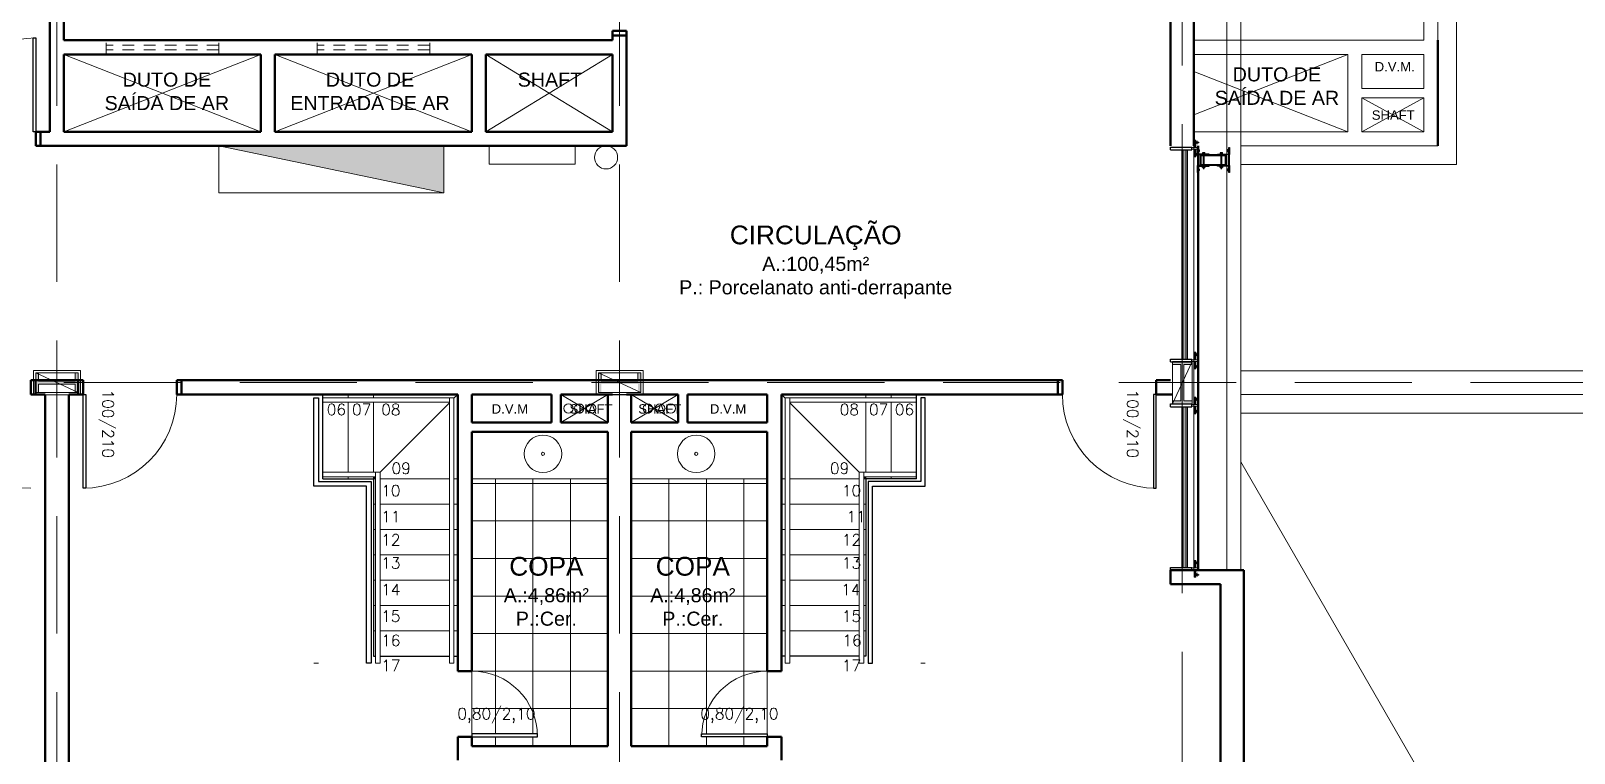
# Model space of a CAD drawing. Header units: millimetres. Extents: x 705 to 840, y 133 to 501.
# Drawn here: x 740.91 to 757.37, y 381.62 to 389.32 of the extents above; entities that cross this region are included whole.
import ezdxf

# ---------------------------------------------------------------- set-up
doc = ezdxf.new("R2010")
doc.units = ezdxf.units.MM
doc.header["$LTSCALE"] = 10
doc.linetypes.add('DASHED2', pattern=[0.375, 0.25, -0.125])
doc.linetypes.add('HIDDEN2', pattern=[0.1875, 0.125, -0.0625])
doc.layers.get('0').update_dxf_attribs({"color": 90})
doc.layers.add('ACCESORIO', color=90, linetype='Continuous')
doc.layers.add('VIDRO', color=140, linetype='Continuous')
for name, color, linetype, lineweight in [('CINZA', 252, 'Continuous', 13), ('cinza 03', 252, 'Continuous', 13), ('COTA', 90, 'Continuous', 9), ('HACHT', 90, 'Continuous', 9), ('HID', 16, 'Continuous', 20), ('linha estutura', 252, 'Continuous', 13), ('PAREDES', 50, 'Continuous', 50), ('PAREDES 2', 50, 'Continuous', 50), ('Pilares', 16, 'Continuous', 20), ('pn 02', 16, 'Continuous', 20), ('PN-01', 90, 'Continuous', 13), ('PN-03', 180, 'Continuous', 30), ('PN02', 16, 'Continuous', 20), ('texto', 16, 'Continuous', 20)]:
    doc.layers.add(name, color=color, linetype=linetype, lineweight=lineweight)
doc.styles.get("Standard").update_dxf_attribs({"font": 'simplex.shx'})

# ---------------------------------------------------------------- blocks, each defined once
blk = doc.blocks.new('SPIDER')
at = {"layer": 'HACHT'}
blk.add_line((-0.289, -0.009), (-0.289, 0.009), dxfattribs=at)
at = {"layer": 'PN-01'}
for p, q in [((-0.264, 0.063), (-0.304, 0.063)), ((-0.293, 0.067), (-0.299, 0.07)), ((-0.294, 0.066), (-0.299, 0.069)), ((-0.264, 0.064), (-0.299, 0.064)), ((-0.264, 0.062), (-0.299, 0.062)), ((-0.294, 0.06), (-0.299, 0.058)), ((-0.293, 0.059), (-0.299, 0.056)), ((-0.264, 0.064), (-0.298, 0.064)), ((-0.289, 0.066), (-0.294, 0.066)), ((-0.289, 0.06), (-0.294, 0.06)), ((-0.289, 0.067), (-0.293, 0.067)), ((-0.289, 0.059), (-0.293, 0.059)), ((-0.283, 0.079), (-0.289, 0.079)), ((-0.283, 0.048), (-0.289, 0.048)), ((-0.228, 0.009), (-0.289, 0.009)), ((-0.279, 0.072), (-0.283, 0.079)), ((-0.279, 0.055), (-0.283, 0.048)), ((-0.27, 0.072), (-0.279, 0.072)), ((-0.27, 0.055), (-0.279, 0.055)), ((-0.264, 0.089), (-0.27, 0.089)), ((-0.27, 0.089), (-0.27, 0.009)), ((-0.264, 0.078), (-0.27, 0.078)), ((-0.264, 0.048), (-0.27, 0.048)), ((-0.264, 0.034), (-0.27, 0.034)), ((-0.264, 0.089), (-0.264, 0.009)), ((-0.258, 0.072), (-0.264, 0.076)), ((-0.258, 0.055), (-0.264, 0.051)), ((-0.262, 0.074), (-0.262, 0.052)), ((-0.261, 0.074), (-0.261, 0.053)), ((-0.26, 0.073), (-0.26, 0.053)), ((-0.258, 0.089), (-0.252, 0.089)), ((-0.258, 0.089), (-0.258, 0.08)), ((-0.258, 0.08), (-0.258, 0.047)), ((-0.258, 0.047), (-0.258, 0.009)), ((-0.258, 0.034), (-0.252, 0.034)), ((-0.252, 0.089), (-0.252, 0.009)), ((-0.264, -0.063), (-0.304, -0.063)), ((-0.293, -0.059), (-0.299, -0.056)), ((-0.294, -0.06), (-0.299, -0.058)), ((-0.264, -0.062), (-0.299, -0.062)), ((-0.264, -0.064), (-0.299, -0.064)), ((-0.294, -0.066), (-0.299, -0.069)), ((-0.293, -0.067), (-0.299, -0.07)), ((-0.264, -0.064), (-0.298, -0.064)), ((-0.289, -0.06), (-0.294, -0.06)), ((-0.289, -0.066), (-0.294, -0.066)), ((-0.289, -0.059), (-0.293, -0.059)), ((-0.289, -0.067), (-0.293, -0.067)), ((-0.228, -0.009), (-0.289, -0.009)), ((-0.283, -0.048), (-0.289, -0.048)), ((-0.283, -0.079), (-0.289, -0.079)), ((-0.279, -0.055), (-0.283, -0.048)), ((-0.279, -0.072), (-0.283, -0.079)), ((-0.27, -0.055), (-0.279, -0.055)), ((-0.27, -0.072), (-0.279, -0.072)), ((-0.27, -0.089), (-0.27, -0.009)), ((-0.264, -0.034), (-0.27, -0.034)), ((-0.264, -0.048), (-0.27, -0.048)), ((-0.264, -0.078), (-0.27, -0.078)), ((-0.264, -0.089), (-0.27, -0.089)), ((-0.264, -0.089), (-0.264, -0.009)), ((-0.258, -0.055), (-0.264, -0.051)), ((-0.258, -0.072), (-0.264, -0.076)), ((-0.262, -0.074), (-0.262, -0.052)), ((-0.261, -0.074), (-0.261, -0.053)), ((-0.26, -0.073), (-0.26, -0.053)), ((-0.258, -0.047), (-0.258, -0.009)), ((-0.258, -0.034), (-0.252, -0.034)), ((-0.258, -0.08), (-0.258, -0.047)), ((-0.258, -0.089), (-0.258, -0.08)), ((-0.258, -0.089), (-0.252, -0.089)), ((-0.252, -0.089), (-0.252, -0.009))]:
    blk.add_line(p, q, dxfattribs=at)
at = {"layer": 'PN-03'}
for p, q in [((-0.228, -0.015), (-0.228, 0.015)), ((0, 0.015), (-0.228, 0.015)), ((0, -0.015), (0, 0.015)), ((0, -0.015), (-0.228, -0.015))]:
    blk.add_line(p, q, dxfattribs=at)
blk = doc.blocks.new('BLO253')
blk.add_lwpolyline([(39.6, 2, -0.4142136), (40.6, 1, 0.4142136), (41.6, 0), (91.5, 0, 0.4142136), (92.5, 1), (92.5, 4, 0.4142136), (91.5, 5), (49.6, 5, -0.4142136), (44.6, 10), (44.6, 89, 0.4142136), (43.6, 90), (41.6, 90, 0.4142136), (40.6, 89), (40.6, 6.5, -0.4142136), (39.1, 5), (-39.1, 5, -0.4142136), (-40.6, 6.5), (-40.6, 89, 0.4142136), (-41.6, 90), (-43.6, 90, 0.4142136), (-44.6, 89), (-44.6, 10, -0.4142136), (-49.6, 5), (-91.5, 5, 0.4142136), (-92.5, 4), (-92.5, 1, 0.4142136), (-91.5, 0), (-41.6, 0, 0.4142136), (-40.6, 1, -0.4142136), (-39.6, 2)], format="xyb", close=True)
blk = doc.blocks.new('CAB-BUL')
for p, q in [((-6, 11), (6, 11)), ((-4, 2), (-4, 9)), ((-4, 1), (-4, 2)), ((4, 2), (4, 9)), ((4, 1), (4, 2))]:
    blk.add_line(p, q)
blk.add_lwpolyline([(-9, 1), (9, 1), (9, 0), (-9, 0)], close=True)
blk.add_lwpolyline([(8, 9, 0.888889), (4, 9, 0.50025), (-4, 9, 0.88987), (-8, 9), (-8, 2), (8, 2)], format="xyb", close=True)
blk = doc.blocks.new('TUERCA')
for p, q in [((-7, -2), (7, -2)), ((7, -10), (-7, -10)), ((-5, -11), (3, -10)), ((-5, -12), (4, -11)), ((-5, -13), (4, -12)), ((-5, -14), (4, -13)), ((-5, -16), (4, -14)), ((-4, -8), (-4, -3)), ((-3, -16), (4, -16)), ((4, -3), (4, -8))]:
    blk.add_line(p, q)
blk.add_lwpolyline([(-9, 0), (9, 0), (9, -2), (-9, -2)], close=True)
blk.add_lwpolyline([(-4, -8, -0.666895), (-9, -8), (-9, -3, -0.666895), (-4, -3, -0.349005), (4, -3, -0.666667), (9, -3), (9, -8, -0.666667), (4, -8, -0.349005)], format="xyb", close=True)
blk.add_lwpolyline([(-4, -10), (-3, -10), (-5, -11), (-3, -11), (-5, -12), (-3, -12), (-5, -13), (-3, -14), (-5, -14), (-3, -15), (-5, -16), (-3, -16), (3, -16), (4, -16), (3, -15), (4, -14), (3, -14), (4, -13), (3, -13), (4, -12), (3, -11), (4, -11), (3, -10), (4, -10)])
blk = doc.blocks.new('fixação madeira')
at = {"layer": 'ACCESORIO'}
for p, q in [((-0.052, -0.063), (-0.05, -0.076)), ((-0.05, -0.063), (-0.048, -0.076)), ((-0.048, -0.063), (-0.047, -0.076)), ((-0.047, -0.063), (-0.045, -0.076)), ((-0.045, -0.063), (-0.043, -0.076)), ((-0.043, -0.063), (-0.041, -0.076)), ((-0.041, -0.063), (-0.039, -0.076)), ((-0.039, -0.063), (-0.038, -0.076)), ((-0.038, -0.063), (-0.036, -0.076)), ((-0.036, -0.063), (-0.034, -0.076)), ((-0.034, -0.063), (-0.032, -0.076)), ((-0.032, -0.063), (-0.03, -0.076)), ((-0.03, -0.063), (-0.029, -0.076)), ((-0.029, -0.063), (-0.027, -0.076)), ((-0.027, -0.063), (-0.025, -0.076)), ((-0.025, -0.063), (-0.023, -0.076)), ((-0.023, -0.063), (-0.021, -0.076)), ((-0.021, -0.063), (-0.02, -0.076)), ((-0.02, -0.063), (-0.018, -0.076)), ((-0.018, -0.063), (-0.016, -0.076)), ((-0.016, -0.063), (-0.014, -0.076)), ((-0.014, -0.063), (-0.012, -0.076)), ((-0.012, -0.076), (-0.012, -0.063)), ((-0.052, -0.251), (-0.05, -0.264)), ((-0.05, -0.251), (-0.048, -0.264)), ((-0.048, -0.251), (-0.047, -0.264)), ((-0.047, -0.251), (-0.045, -0.264)), ((-0.045, -0.251), (-0.043, -0.264)), ((-0.043, -0.251), (-0.041, -0.264)), ((-0.041, -0.251), (-0.039, -0.264)), ((-0.039, -0.251), (-0.038, -0.264)), ((-0.038, -0.251), (-0.036, -0.264)), ((-0.036, -0.251), (-0.034, -0.264)), ((-0.034, -0.251), (-0.032, -0.264)), ((-0.032, -0.251), (-0.03, -0.264)), ((-0.03, -0.251), (-0.029, -0.264)), ((-0.029, -0.251), (-0.027, -0.264)), ((-0.027, -0.251), (-0.025, -0.264)), ((-0.025, -0.251), (-0.023, -0.264)), ((-0.023, -0.251), (-0.021, -0.264)), ((-0.021, -0.251), (-0.02, -0.264)), ((-0.02, -0.251), (-0.018, -0.264)), ((-0.018, -0.251), (-0.016, -0.264)), ((-0.016, -0.251), (-0.014, -0.264)), ((-0.014, -0.251), (-0.012, -0.264)), ((-0.012, -0.264), (-0.012, -0.251))]:
    blk.add_line(p, q, dxfattribs=at)
for points in [[(-0.06, -0.034), (0.057, -0.034), (0.057, -0.308), (-0.06, -0.308)], [(-0.052, -0.042), (0.049, -0.042), (0.049, -0.3), (-0.052, -0.3)]]:
    blk.add_lwpolyline(points, close=True, dxfattribs=at)
for points in [[(0.049, -0.063), (-0.014, -0.063), (-0.015, -0.066), (-0.016, -0.063), (-0.017, -0.066), (-0.018, -0.063), (-0.018, -0.066), (-0.02, -0.063), (-0.02, -0.066), (-0.021, -0.063), (-0.022, -0.066), (-0.023, -0.063), (-0.024, -0.066), (-0.025, -0.063), (-0.026, -0.066), (-0.027, -0.063), (-0.027, -0.066), (-0.029, -0.063), (-0.029, -0.066), (-0.03, -0.063), (-0.031, -0.066), (-0.032, -0.063), (-0.033, -0.066), (-0.034, -0.063), (-0.035, -0.066), (-0.036, -0.063), (-0.036, -0.066), (-0.038, -0.063), (-0.038, -0.066), (-0.039, -0.063), (-0.04, -0.066), (-0.041, -0.063), (-0.042, -0.066), (-0.043, -0.063), (-0.044, -0.066), (-0.045, -0.063), (-0.045, -0.066), (-0.047, -0.063), (-0.047, -0.066), (-0.048, -0.063), (-0.049, -0.066), (-0.05, -0.063), (-0.051, -0.066), (-0.052, -0.063)], [(-0.052, -0.076), (-0.051, -0.074), (-0.05, -0.076), (-0.05, -0.074), (-0.048, -0.076), (-0.048, -0.074), (-0.047, -0.076), (-0.046, -0.074), (-0.045, -0.076), (-0.044, -0.074), (-0.043, -0.076), (-0.042, -0.074), (-0.041, -0.076), (-0.041, -0.074), (-0.039, -0.076), (-0.039, -0.074), (-0.038, -0.076), (-0.037, -0.074), (-0.036, -0.076), (-0.035, -0.074), (-0.034, -0.076), (-0.033, -0.074), (-0.032, -0.076), (-0.032, -0.074), (-0.03, -0.076), (-0.03, -0.074), (-0.029, -0.076), (-0.028, -0.074), (-0.027, -0.076), (-0.026, -0.074), (-0.025, -0.076), (-0.024, -0.074), (-0.023, -0.076), (-0.023, -0.074), (-0.021, -0.076), (-0.021, -0.074), (-0.02, -0.076), (-0.019, -0.074), (-0.018, -0.076), (-0.017, -0.074), (-0.016, -0.076), (-0.015, -0.074), (-0.014, -0.076), (-0.014, -0.074), (-0.012, -0.076), (0.049, -0.076)], [(0.049, -0.251), (-0.014, -0.251), (-0.015, -0.253), (-0.016, -0.251), (-0.017, -0.253), (-0.018, -0.251), (-0.018, -0.253), (-0.02, -0.251), (-0.02, -0.253), (-0.021, -0.251), (-0.022, -0.253), (-0.023, -0.251), (-0.024, -0.253), (-0.025, -0.251), (-0.026, -0.253), (-0.027, -0.251), (-0.027, -0.253), (-0.029, -0.251), (-0.029, -0.253), (-0.03, -0.251), (-0.031, -0.253), (-0.032, -0.251), (-0.033, -0.253), (-0.034, -0.251), (-0.035, -0.253), (-0.036, -0.251), (-0.036, -0.253), (-0.038, -0.251), (-0.038, -0.253), (-0.039, -0.251), (-0.04, -0.253), (-0.041, -0.251), (-0.042, -0.253), (-0.043, -0.251), (-0.044, -0.253), (-0.045, -0.251), (-0.045, -0.253), (-0.047, -0.251), (-0.047, -0.253), (-0.048, -0.251), (-0.049, -0.253), (-0.05, -0.251), (-0.051, -0.253), (-0.052, -0.251)], [(-0.052, -0.264), (-0.051, -0.262), (-0.05, -0.264), (-0.05, -0.262), (-0.048, -0.264), (-0.048, -0.262), (-0.047, -0.264), (-0.046, -0.262), (-0.045, -0.264), (-0.044, -0.262), (-0.043, -0.264), (-0.042, -0.262), (-0.041, -0.264), (-0.041, -0.262), (-0.039, -0.264), (-0.039, -0.262), (-0.038, -0.264), (-0.037, -0.262), (-0.036, -0.264), (-0.035, -0.262), (-0.034, -0.264), (-0.033, -0.262), (-0.032, -0.264), (-0.032, -0.262), (-0.03, -0.264), (-0.03, -0.262), (-0.029, -0.264), (-0.028, -0.262), (-0.027, -0.264), (-0.026, -0.262), (-0.025, -0.264), (-0.024, -0.262), (-0.023, -0.264), (-0.023, -0.262), (-0.021, -0.264), (-0.021, -0.262), (-0.02, -0.264), (-0.019, -0.262), (-0.018, -0.264), (-0.017, -0.262), (-0.016, -0.264), (-0.015, -0.262), (-0.014, -0.264), (-0.014, -0.262), (-0.012, -0.264), (0.049, -0.264)]]:
    blk.add_lwpolyline(points, dxfattribs=at)
at = {"layer": 'ACCESORIO', "xscale": 0.001440000000002328, "yscale": 0.001440000000002328, "zscale": 0.00144, "rotation": 180}
blk.add_blockref('BLO253', (-0.001, 0.001), dxfattribs=at)
at = {"layer": 'ACCESORIO', "linetype": 'Continuous', "xscale": 0.001440000000002328, "yscale": 0.001440000000002328, "zscale": 0.00144}
for name, p, rotation in [('CAB-BUL', (-0.105, -0.006), 180), ('TUERCA', (-0.066, -0.07), 270), ('CAB-BUL', (0.063, -0.07), 270), ('CAB-BUL', (0.1, -0.006), 180), ('CAB-BUL', (0.063, -0.258), 270)]:
    blk.add_blockref(name, p, dxfattribs=dict(at, rotation=rotation))
at = {"layer": 'ACCESORIO', "xscale": -0.001440000000002328, "yscale": 0.001440000000002328, "zscale": 0.00144}
blk.add_blockref('BLO253', (-0.001, -0.345), dxfattribs=at)
at = {"layer": 'ACCESORIO', "linetype": 'Continuous', "xscale": -0.001440000000002328, "yscale": 0.001440000000002328, "zscale": 0.00144}
for p in [(-0.105, -0.338), (0.1, -0.338)]:
    blk.add_blockref('CAB-BUL', p, dxfattribs=at)
at = {"layer": 'ACCESORIO', "color": 252, "linetype": 'Continuous', "xscale": 0.001440000000002328, "yscale": 0.001440000000002328, "zscale": 0.00144, "rotation": 270}
blk.add_blockref('TUERCA', (-0.066, -0.258), dxfattribs=at)

msp = doc.modelspace()

# ---------------------------------------------------------------- hatches: boundary and pattern name
at = {"layer": 'cinza 03'}
msp.add_hatch(color=256, dxfattribs=at).paths.add_polyline_path([(742.916, 388.097), (745.316, 387.597), (745.316, 388.097)])
h = msp.add_hatch(dxfattribs=at)
h.set_pattern_fill('_USER', color=256, scale=0.4, style=0, double=1, pattern_type=0)
h.set_pattern_definition([(0, (747.0659, 381.69687), (0, 0.4), []), (90, (747.0659, 381.69687), (-0.4, 2e-17), [])])
h.paths.add_polyline_path([(747.066, 384.547), (745.616, 384.547), (745.616, 382.497, -0.401712), (746.315, 381.827), (746.316, 381.827), (746.316, 381.797), (745.616, 381.797), (745.616, 381.697), (747.066, 381.697)])
h.paths.add_polyline_path([(745.616, 382.497), (745.616, 381.827), (746.315, 381.827, 0.401712)], flags=16)
h.paths.add_polyline_path([(745.907, 383.764), (746.913, 383.764), (746.913, 382.838), (745.907, 382.838)], flags=24)
h.paths.add_polyline_path([(745.416, 381.896), (746.376, 381.896), (746.376, 382.171), (745.416, 382.171)], flags=9)
h = msp.add_hatch(dxfattribs=at)
h.set_pattern_fill('_USER', color=256, scale=0.4, style=0, double=1, pattern_type=0)
h.set_pattern_definition([(180, (747.3159, 381.69687), (0, 0.4), []), (90, (747.3159, 381.69687), (0.4, 2e-17), [])])
h.paths.add_polyline_path([(747.316, 381.697), (748.766, 381.697), (748.766, 381.797), (748.066, 381.797), (748.066, 381.827), (748.067, 381.827, -0.401712), (748.766, 382.497), (748.766, 384.547), (747.316, 384.547)])
h.paths.add_polyline_path([(748.067, 381.827), (748.766, 381.827), (748.766, 382.497, 0.401712)], flags=16)
h.paths.add_polyline_path([(747.469, 383.764), (748.474, 383.764), (748.474, 382.838), (747.469, 382.838)], flags=24)
h.paths.add_polyline_path([(748.006, 381.896), (748.966, 381.896), (748.966, 382.171), (748.006, 382.171)], flags=9)
at = {"layer": 'Pilares'}
for points in [[(753.086, 385.347), (753.296, 385.347), (753.296, 385.377), (753.206, 385.377), (753.206, 385.767), (753.296, 385.767), (753.296, 385.797), (753.086, 385.797), (753.086, 385.767), (753.176, 385.767), (753.176, 385.377), (753.086, 385.377)], [(740.966, 385.677), (740.966, 385.467), (740.996, 385.467), (740.996, 385.557), (741.386, 385.557), (741.386, 385.467), (741.416, 385.467), (741.416, 385.677), (741.386, 385.677), (741.386, 385.587), (740.996, 385.587), (740.996, 385.677)], [(746.966, 385.677), (746.966, 385.467), (746.996, 385.467), (746.996, 385.557), (747.386, 385.557), (747.386, 385.467), (747.416, 385.467), (747.416, 385.677), (747.386, 385.677), (747.386, 385.587), (746.996, 385.587), (746.996, 385.677)]]:
    msp.add_hatch(color=256, dxfattribs=at).paths.add_polyline_path(points)

# ---------------------------------------------------------------- linework, layer by layer
at = {"layer": 'CINZA'}
for p, q in [((753.194, 388.054), (753.194, 385.823)), ((753.209, 388.054), (753.209, 385.823)), ((753.228, 388.054), (753.228, 385.823)), ((753.243, 388.054), (753.243, 385.823)), ((753.194, 385.315), (753.194, 383.602)), ((753.209, 385.315), (753.209, 383.602)), ((753.228, 385.315), (753.228, 383.602)), ((753.243, 385.315), (753.243, 383.602))]:
    msp.add_line(p, q, dxfattribs=at)
at = {"layer": 'cinza 03'}
for p, q in [((756.116, 387.897), (756.116, 396.772)), ((741.266, 389.072), (743.366, 388.247)), ((743.366, 389.072), (741.266, 388.247)), ((743.516, 389.072), (745.616, 388.247)), ((745.616, 389.072), (743.516, 388.247)), ((745.766, 389.072), (747.116, 388.247)), ((745.766, 388.247), (747.116, 389.072)), ((754.956, 389.072), (753.316, 388.428)), ((753.316, 388.891), (754.956, 388.247)), ((755.106, 388.609), (755.766, 388.247)), ((755.766, 388.609), (755.106, 388.247)), ((742.916, 388.097), (742.916, 387.597)), ((745.316, 387.597), (742.916, 388.097)), ((745.316, 388.097), (745.316, 387.597)), ((753.816, 387.897), (756.116, 387.897)), ((742.916, 387.597), (745.316, 387.597)), ((761.941, 385.697), (753.816, 385.697)), ((747.066, 385.147), (746.566, 385.447)), ((746.566, 385.147), (747.066, 385.447)), ((747.116, 385.447), (747.266, 385.447)), ((747.266, 385.447), (747.116, 385.447)), ((747.116, 385.447), (747.266, 385.447)), ((747.266, 385.447), (747.116, 385.447)), ((747.316, 385.147), (747.816, 385.447)), ((747.816, 385.147), (747.316, 385.447)), ((753.816, 385.447), (762.191, 385.447)), ((753.816, 385.247), (757.466, 385.247)), ((753.816, 385.247), (757.466, 385.247)), ((753.816, 384.727), (757.37, 378.572)), ((745.616, 381.797), (745.616, 382.497)), ((748.766, 381.797), (748.766, 382.497))]:
    msp.add_line(p, q, dxfattribs=at)
msp.add_lwpolyline([(745.801, 388.097), (746.717, 388.097), (746.717, 387.9), (745.801, 387.9)], close=True, dxfattribs=at)
for points in [[(743.98, 382.582), (743.932, 382.582)], [(750.402, 382.582), (750.45, 382.582)]]:
    msp.add_lwpolyline(points, dxfattribs=at)
for centre, radius in [((747.047, 387.974), 0.123), ((746.646, 385.297), 0.05), ((746.76, 385.297), 0.05), ((746.889, 385.297), 0.05), ((747.492, 385.297), 0.05), ((747.622, 385.297), 0.05), ((747.736, 385.297), 0.05)]:
    msp.add_circle(centre, radius, dxfattribs=at)
for centre, radius, start, end in [((740.966, 388.247), 1, 90, 180), ((740.913, 385.447), 1, 180, 270), ((741.469, 385.447), 1, 270, 0), ((752.913, 385.447), 1, 180, 270), ((745.616, 381.797), 0.7, 0, 90), ((748.766, 381.797), 0.7, 90, 180)]:
    msp.add_arc(centre, radius, start, end, dxfattribs=at)
at = {"layer": 'HACHT'}
for p, q in [((753.188, 388.054), (753.188, 385.823)), ((753.248, 388.054), (753.248, 385.823)), ((753.188, 385.315), (753.188, 383.602)), ((753.248, 385.315), (753.248, 383.602))]:
    msp.add_line(p, q, dxfattribs=at)
at = {"layer": 'HID'}
for p, q in [((747.066, 384.547), (745.616, 384.547)), ((747.316, 384.547), (748.766, 384.547))]:
    msp.add_line(p, q, dxfattribs=at)
for centre, radius in [((746.374, 384.813), 0.2), ((748.008, 384.813), 0.2), ((746.374, 384.813), 0.0172), ((748.008, 384.813), 0.0172)]:
    msp.add_circle(centre, radius, dxfattribs=at)
at = {"layer": 'linha estutura', "linetype": 'DASHED2', "ltscale": 0.5}
for p, q in [((741.191, 371.648), (741.191, 400.801)), ((747.191, 371.648), (747.191, 400.801)), ((753.191, 370.202), (753.191, 400.801)), ((724.39, 385.572), (771.017, 385.572))]:
    msp.add_line(p, q, dxfattribs=at)
at = {"layer": 'PAREDES'}
for p, q in [((747.266, 389.323), (747.116, 389.323)), ((747.266, 389.323), (747.116, 389.323)), ((747.266, 389.323), (747.116, 389.323)), ((747.266, 389.273), (747.116, 389.273)), ((740.966, 388.097), (740.966, 388.247)), ((741.016, 388.097), (741.016, 388.247)), ((740.913, 385.597), (740.913, 385.447)), ((740.963, 385.597), (740.963, 385.447)), ((741.419, 385.597), (741.419, 385.447)), ((741.469, 385.597), (741.469, 385.447)), ((742.469, 385.597), (742.469, 385.447)), ((742.519, 385.597), (742.519, 385.447)), ((751.863, 385.597), (751.863, 385.447)), ((751.913, 385.597), (751.913, 385.447)), ((752.913, 385.597), (752.913, 385.447))]:
    msp.add_line(p, q, dxfattribs=at)
at = {"layer": 'PAREDES 2'}
for p, q in [((741.116, 396.572), (741.116, 388.247)), ((753.316, 388.097), (753.316, 396.572)), ((741.116, 388.247), (741.116, 396.322)), ((741.266, 396.322), (741.266, 389.222)), ((753.066, 388.097), (753.066, 396.322)), ((741.266, 389.222), (747.116, 389.222)), ((747.116, 389.323), (747.116, 389.222)), ((747.266, 389.323), (747.266, 388.097)), ((755.916, 388.097), (755.916, 389.222)), ((741.266, 389.072), (743.366, 389.072)), ((741.266, 389.072), (741.266, 388.247)), ((743.366, 389.072), (743.366, 388.247)), ((743.516, 389.072), (745.616, 389.072)), ((743.516, 389.072), (743.516, 388.247)), ((745.616, 389.072), (745.616, 388.247)), ((745.766, 389.072), (745.766, 388.247)), ((745.766, 389.072), (747.116, 389.072)), ((747.116, 389.072), (747.116, 388.247)), ((740.966, 388.247), (741.116, 388.247)), ((741.266, 388.247), (743.366, 388.247)), ((743.516, 388.247), (745.616, 388.247)), ((745.766, 388.247), (747.116, 388.247)), ((740.966, 388.097), (747.266, 388.097)), ((740.913, 385.597), (741.469, 385.597)), ((742.519, 385.597), (742.469, 385.597)), ((742.469, 385.597), (751.913, 385.597)), ((751.863, 385.597), (751.913, 385.597)), ((752.913, 385.597), (753.066, 385.597)), ((740.913, 385.447), (741.066, 385.447)), ((741.066, 385.447), (741.066, 377.702)), ((741.316, 385.447), (741.316, 377.702)), ((741.316, 385.447), (741.469, 385.447)), ((745.466, 385.447), (742.469, 385.447)), ((745.466, 385.447), (745.466, 382.497)), ((745.616, 385.447), (745.616, 385.147)), ((745.616, 385.447), (746.466, 385.447)), ((746.466, 385.447), (745.616, 385.447)), ((746.466, 385.447), (745.916, 385.447)), ((746.466, 385.147), (746.466, 385.447)), ((747.066, 385.447), (746.566, 385.447)), ((747.116, 385.447), (746.566, 385.447)), ((746.566, 385.447), (747.116, 385.447)), ((746.566, 385.147), (746.566, 385.447)), ((747.066, 385.147), (747.066, 385.447)), ((747.066, 385.147), (747.066, 385.447)), ((747.266, 385.447), (747.816, 385.447)), ((747.816, 385.447), (747.266, 385.447)), ((747.316, 385.447), (747.816, 385.447)), ((747.316, 385.147), (747.316, 385.447)), ((747.316, 385.147), (747.316, 385.447)), ((747.816, 385.447), (747.316, 385.447)), ((747.816, 385.147), (747.816, 385.447)), ((747.916, 385.447), (748.466, 385.447)), ((747.916, 385.147), (747.916, 385.447)), ((748.766, 385.447), (747.916, 385.447)), ((747.916, 385.447), (748.766, 385.447)), ((748.766, 385.447), (747.916, 385.447)), ((748.766, 385.447), (748.766, 385.147)), ((751.913, 385.447), (748.916, 385.447)), ((748.916, 385.447), (748.916, 382.497)), ((752.913, 385.447), (753.086, 385.447)), ((746.466, 385.147), (745.616, 385.147)), ((747.066, 385.147), (746.566, 385.147)), ((747.316, 385.147), (747.816, 385.147)), ((747.916, 385.147), (748.766, 385.147)), ((747.066, 385.047), (745.616, 385.047)), ((745.616, 385.047), (745.616, 382.497)), ((747.066, 381.697), (747.066, 385.047)), ((747.066, 381.697), (747.066, 385.047)), ((747.316, 385.047), (748.766, 385.047)), ((747.316, 381.697), (747.316, 385.047)), ((747.316, 381.697), (747.316, 385.047)), ((748.766, 385.047), (748.766, 382.497)), ((753.848, 383.572), (753.066, 383.572)), ((753.066, 383.572), (753.066, 383.422)), ((753.848, 383.572), (753.848, 377.322)), ((753.598, 383.422), (753.066, 383.422)), ((753.598, 383.422), (753.598, 380.447)), ((745.616, 382.497), (745.466, 382.497)), ((748.766, 382.497), (748.916, 382.497)), ((745.616, 381.797), (745.466, 381.797)), ((745.466, 381.797), (745.466, 381.697)), ((745.466, 381.697), (745.466, 381.547)), ((745.616, 381.797), (745.616, 381.697)), ((747.066, 381.697), (745.616, 381.697)), ((747.316, 381.697), (748.766, 381.697)), ((748.766, 381.797), (748.916, 381.797)), ((748.766, 381.797), (748.766, 381.697)), ((748.916, 381.797), (748.916, 381.697)), ((748.916, 381.697), (748.916, 381.547))]:
    msp.add_line(p, q, dxfattribs=at)
at = {"layer": 'Pilares'}
for p, q in [((753.086, 385.347), (753.086, 385.797)), ((753.296, 385.797), (753.086, 385.347)), ((753.176, 385.767), (753.086, 385.767)), ((753.176, 385.377), (753.176, 385.767)), ((753.206, 385.377), (753.206, 385.767)), ((753.296, 385.767), (753.206, 385.767)), ((753.296, 385.347), (753.296, 385.797)), ((740.941, 385.702), (740.941, 385.442)), ((740.941, 385.702), (741.441, 385.702)), ((740.966, 385.677), (741.416, 385.677)), ((741.416, 385.467), (740.966, 385.677)), ((741.441, 385.702), (741.441, 385.442)), ((746.941, 385.702), (746.941, 385.442)), ((746.941, 385.702), (747.441, 385.702)), ((746.966, 385.677), (747.416, 385.677)), ((747.416, 385.467), (746.966, 385.677)), ((746.996, 385.587), (746.996, 385.677)), ((746.996, 385.587), (747.386, 385.587)), ((747.386, 385.587), (747.386, 385.677)), ((747.441, 385.702), (747.441, 385.442)), ((740.941, 385.442), (741.441, 385.442)), ((740.966, 385.467), (741.416, 385.467)), ((747.441, 385.442), (746.941, 385.442)), ((747.416, 385.467), (746.966, 385.467)), ((753.176, 385.377), (753.086, 385.377)), ((753.296, 385.377), (753.206, 385.377))]:
    msp.add_line(p, q, dxfattribs=at)
at = {"layer": 'Pilares', "linetype": 'Continuous'}
for p, q in [((740.996, 385.587), (740.996, 385.677)), ((740.996, 385.587), (741.386, 385.587)), ((741.386, 385.587), (741.386, 385.677)), ((740.996, 385.467), (740.996, 385.557)), ((740.996, 385.557), (741.386, 385.557)), ((741.386, 385.467), (741.386, 385.557))]:
    msp.add_line(p, q, dxfattribs=at)
at = {"layer": 'Pilares'}
for points in [[(753.296, 385.767), (753.296, 385.797), (753.086, 385.797), (753.086, 385.767)], [(746.996, 385.677), (746.966, 385.677), (746.966, 385.467), (746.996, 385.467)], [(747.386, 385.467), (747.416, 385.467), (747.416, 385.677), (747.386, 385.677)], [(753.086, 385.377), (753.086, 385.347), (753.296, 385.347), (753.296, 385.377)]]:
    msp.add_lwpolyline(points, dxfattribs=at)
at = {"layer": 'Pilares', "linetype": 'Continuous'}
for points in [[(740.996, 385.677), (740.966, 385.677), (740.966, 385.467), (740.996, 385.467)], [(741.386, 385.467), (741.416, 385.467), (741.416, 385.677), (741.386, 385.677)]]:
    msp.add_lwpolyline(points, dxfattribs=at)
at = {"layer": 'pn 02'}
for p, q in [((753.666, 383.572), (753.666, 396.565)), ((753.816, 383.572), (753.816, 396.565))]:
    msp.add_line(p, q, dxfattribs=at)
at = {"layer": 'PN-01'}
for p, q in [((755.916, 388.097), (755.916, 396.572)), ((755.766, 389.222), (755.766, 396.422)), ((755.766, 389.222), (753.316, 389.222)), ((754.956, 389.072), (753.316, 389.072)), ((754.956, 389.072), (754.956, 388.247)), ((755.766, 389.072), (755.106, 389.072)), ((755.106, 389.072), (755.106, 388.709)), ((755.766, 388.709), (755.766, 389.072)), ((755.106, 388.709), (755.766, 388.709)), ((755.106, 388.609), (755.766, 388.609)), ((755.106, 388.609), (755.106, 388.247)), ((755.766, 388.247), (755.766, 388.609)), ((753.316, 388.247), (754.956, 388.247)), ((755.106, 388.247), (755.766, 388.247)), ((753.316, 388.097), (753.316, 383.572)), ((753.816, 388.097), (755.916, 388.097)), ((744.296, 385.411), (744.296, 385.447)), ((744.566, 385.411), (744.566, 385.447)), ((745.424, 385.405), (745.466, 385.447)), ((748.957, 385.405), (748.916, 385.447)), ((749.816, 385.411), (749.816, 385.447)), ((750.086, 385.411), (750.086, 385.447)), ((744.296, 384.617), (744.296, 385.364)), ((744.566, 384.617), (744.566, 385.364)), ((744.636, 384.617), (745.377, 385.358)), ((749.746, 384.617), (749.005, 385.358)), ((749.816, 384.617), (749.816, 385.364)), ((750.086, 384.617), (750.086, 385.364)), ((744.296, 384.547), (744.296, 384.569)), ((744.566, 384.547), (744.566, 384.569)), ((744.566, 384.547), (744.588, 384.569)), ((744.566, 384.547), (744.588, 384.547)), ((744.636, 384.547), (745.377, 384.547)), ((745.424, 384.547), (745.466, 384.547)), ((748.957, 384.547), (748.916, 384.547)), ((749.746, 384.547), (749.005, 384.547)), ((749.816, 384.547), (749.794, 384.569)), ((749.816, 384.547), (749.794, 384.547)), ((749.816, 384.547), (749.816, 384.569)), ((750.086, 384.547), (750.086, 384.569)), ((744.566, 384.277), (744.588, 384.277)), ((744.636, 384.277), (745.377, 384.277)), ((745.424, 384.277), (745.466, 384.277)), ((748.957, 384.277), (748.916, 384.277)), ((749.746, 384.277), (749.005, 384.277)), ((749.816, 384.277), (749.794, 384.277)), ((744.566, 384.007), (744.588, 384.007)), ((744.636, 384.007), (745.377, 384.007)), ((745.424, 384.007), (745.466, 384.007)), ((748.957, 384.007), (748.916, 384.007)), ((749.746, 384.007), (749.005, 384.007)), ((749.816, 384.007), (749.794, 384.007)), ((744.566, 383.737), (744.588, 383.737)), ((744.636, 383.737), (745.377, 383.737)), ((745.424, 383.737), (745.466, 383.737)), ((748.957, 383.737), (748.916, 383.737)), ((749.746, 383.737), (749.005, 383.737)), ((749.816, 383.737), (749.794, 383.737)), ((744.566, 383.467), (744.588, 383.467)), ((744.636, 383.467), (745.377, 383.467)), ((745.424, 383.467), (745.466, 383.467)), ((748.957, 383.467), (748.916, 383.467)), ((749.746, 383.467), (749.005, 383.467)), ((749.816, 383.467), (749.794, 383.467)), ((744.566, 383.197), (744.588, 383.197)), ((744.636, 383.197), (745.377, 383.197)), ((745.424, 383.197), (745.466, 383.197)), ((748.957, 383.197), (748.916, 383.197)), ((749.746, 383.197), (749.005, 383.197)), ((749.816, 383.197), (749.794, 383.197)), ((744.566, 382.927), (744.588, 382.927)), ((744.636, 382.927), (745.377, 382.927)), ((745.424, 382.927), (745.466, 382.927)), ((748.957, 382.927), (748.916, 382.927)), ((749.746, 382.927), (749.005, 382.927)), ((749.816, 382.927), (749.794, 382.927))]:
    msp.add_line(p, q, dxfattribs=at)
for points in [[(744.026, 385.411), (745.424, 385.411), (745.424, 385.364)], [(745.377, 385.364), (744.026, 385.364)], [(750.356, 385.411), (748.957, 385.411), (748.957, 385.364)], [(749.005, 385.364), (750.356, 385.364)], [(744.026, 384.617), (744.636, 384.617), (744.636, 384.569)], [(744.636, 384.617), (744.636, 382.582), (744.588, 382.582), (744.588, 384.617)], [(749.746, 384.617), (749.746, 382.582), (749.794, 382.582), (749.794, 384.617)], [(750.356, 384.617), (749.746, 384.617), (749.746, 384.569)], [(744.588, 384.569), (744.027, 384.569)], [(749.794, 384.569), (750.355, 384.569)]]:
    msp.add_lwpolyline(points, dxfattribs=at)
for points in [[(745.424, 382.582), (745.377, 382.582), (745.377, 385.411), (745.424, 385.411)], [(748.957, 382.582), (749.005, 382.582), (749.005, 385.411), (748.957, 385.411)]]:
    msp.add_lwpolyline(points, close=True, dxfattribs=at)
at = {"layer": 'PN-03', "ltscale": 0.1}
for p, q in [((744.026, 384.547), (744.026, 385.447)), ((750.356, 384.547), (750.356, 385.447)), ((744.026, 384.547), (744.566, 384.547)), ((744.566, 384.547), (744.566, 382.657)), ((750.356, 384.547), (749.816, 384.547)), ((749.816, 384.547), (749.816, 382.657)), ((744.566, 382.657), (744.588, 382.657)), ((744.636, 382.657), (745.377, 382.657)), ((745.424, 382.657), (745.466, 382.657)), ((748.957, 382.657), (748.916, 382.657)), ((749.746, 382.657), (749.005, 382.657)), ((749.816, 382.657), (749.794, 382.657))]:
    msp.add_line(p, q, dxfattribs=at)
at = {"layer": 'PN-03'}
for points in [[(740.966, 388.247), (740.936, 388.247), (740.936, 389.247), (740.966, 389.247)], [(741.469, 385.447), (741.499, 385.447), (741.499, 384.447), (741.469, 384.447)], [(752.913, 385.447), (752.883, 385.447), (752.883, 384.447), (752.913, 384.447)], [(745.616, 381.797), (746.316, 381.797), (746.316, 381.827), (745.616, 381.827)], [(748.766, 381.797), (748.066, 381.797), (748.066, 381.827), (748.766, 381.827)]]:
    msp.add_lwpolyline(points, close=True, dxfattribs=at)
at = {"layer": 'PN-03', "ltscale": 0.1}
for points in [[(743.932, 384.469), (743.932, 385.411), (743.98, 385.411), (743.98, 384.517)], [(750.45, 384.469), (750.45, 385.411), (750.402, 385.411), (750.402, 384.517)], [(744.493, 384.469), (743.932, 384.469)], [(743.98, 384.517), (744.54, 384.517), (744.54, 384.469)], [(744.54, 384.517), (744.54, 382.582), (744.493, 382.582), (744.493, 384.469)], [(750.402, 384.517), (749.841, 384.517), (749.841, 384.469)], [(749.841, 384.517), (749.841, 382.582), (749.889, 382.582), (749.889, 384.469)], [(749.889, 384.469), (750.45, 384.469)]]:
    msp.add_lwpolyline(points, dxfattribs=at)
at = {"layer": 'PN02', "linetype": 'HIDDEN2', "ltscale": 0.1}
for p, q in [((741.716, 389.072), (741.716, 389.222)), ((742.916, 389.072), (742.916, 389.222)), ((743.966, 389.072), (743.966, 389.222)), ((745.166, 389.072), (745.166, 389.222)), ((742.916, 389.172), (741.716, 389.172)), ((742.916, 389.122), (741.716, 389.122)), ((745.166, 389.172), (743.966, 389.172)), ((745.166, 389.122), (743.966, 389.122))]:
    msp.add_line(p, q, dxfattribs=at)
at = {"layer": 'VIDRO'}
for p, q in [((753.355, 388.097), (753.355, 383.572)), ((753.365, 388.097), (753.365, 383.572))]:
    msp.add_line(p, q, dxfattribs=at)

# ---------------------------------------------------------------- block references
at = {"layer": 'cinza 03', "xscale": -1}
for p in [(753.066, 388.069), (753.066, 385.808), (753.066, 385.33), (753.066, 383.587)]:
    msp.add_blockref('SPIDER', p, dxfattribs=at)
at = {"layer": 'cinza 03', "rotation": 90}
msp.add_blockref('fixação madeira', (753.35, 387.946), dxfattribs=at)

# ---------------------------------------------------------------- texts
at = {"layer": 'COTA'}
for s, insert, char_height, width, attachment_point in [('{\\fArial|b0|i0|c0|p34;DUTO DE SAÍDA DE AR}', (742.363, 388.878), 0.15, 1.506, 2), ('{\\fArial|b0|i0|c0|p34;DUTO DE ENTRADA DE AR}', (744.529, 388.878), 0.15, 1.77087, 2), ('{\\fArial|b0|i0|c0|p34;SHAFT}', (746.448, 388.878), 0.15, 1.771, 2), ('{\\fArial|b0|i0|c0|p34;DUTO DE SAÍDA DE AR}', (754.2, 388.934), 0.15, 1.506, 2), ('{\\fArial|b0|i0|c0|p34;D.V.M.}', (755.243, 388.891), 0.1, 0.274, 7), ('{\\fArial|b0|i0|c0|p34;SHAFT}', (755.441, 388.475), 0.1, 0.50418, 2), ('{\\fArial|b0|i0|c0|p34;CIRCULAÇÃO\\P\\H0.75x;A.:100,45m²\\PP.: Porcelanato anti-derrapante}', (749.282, 387.247), 0.2, 4.861, 2), ('{\\fArial|b0|i0|c0|p34;D.V.M}', (746.021, 385.342), 0.1, 0.55043, 2), ('{\\fArial|b0|i0|c0|p34;SHAFT}', (746.886, 385.342), 0.1, 0.50418, 2), ('{\\fArial|b0|i0|c0|p34;SHAFT}', (747.619, 385.342), 0.1, 0.45505, 2), ('{\\fArial|b0|i0|c0|p34;D.V.M}', (748.348, 385.342), 0.1, 0.51916, 2), ('{\\fArial|b0|i0|c0|p34;COPA\\P\\H0.75x;A.:4,86m²\\PP.:Cer.}', (746.41, 383.714), 0.2, 1.3, 2), ('{\\fArial|b0|i0|c0|p34;COPA\\P\\H0.75x;A.:4,86m²\\PP.:Cer.}', (747.972, 383.714), 0.2, 1.3, 2)]:
    msp.add_mtext(s, dxfattribs=dict(at, insert=insert, char_height=char_height, width=width, attachment_point=attachment_point))
at = {"layer": 'texto'}
for p in [(741.676, 385.499), (752.602, 385.499)]:
    msp.add_text('100/210', height=0.12, rotation=270, dxfattribs=at).set_placement(p)
for s, p in [('06', (744.068, 385.225)), ('07', (744.338, 385.225)), ('08', (744.649, 385.225)), ('08', (749.538, 385.225)), ('07', (749.85, 385.225)), ('06', (750.126, 385.225)), ('09', (744.759, 384.599)), ('09', (749.434, 384.599)), ('10', (744.649, 384.36)), ('10', (749.561, 384.36)), ('11', (744.649, 384.083)), ('11', (749.612, 384.083)), ('12', (744.649, 383.836)), ('12', (749.561, 383.836)), ('13', (744.649, 383.589)), ('13', (749.561, 383.589)), ('14', (744.649, 383.305)), ('14', (749.555, 383.305)), ('15', (744.649, 383.022)), ('15', (749.561, 383.022)), ('16', (744.649, 382.763)), ('16', (749.567, 382.763)), ('17', (744.649, 382.495)), ('17', (749.561, 382.495)), ('0,80/2,10', (745.461, 381.982)), ('0,80/2,10', (748.052, 381.982))]:
    msp.add_text(s, height=0.12, dxfattribs=at).set_placement(p)

doc.saveas('drawing.dxf')
